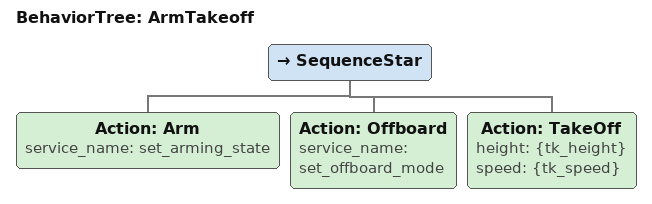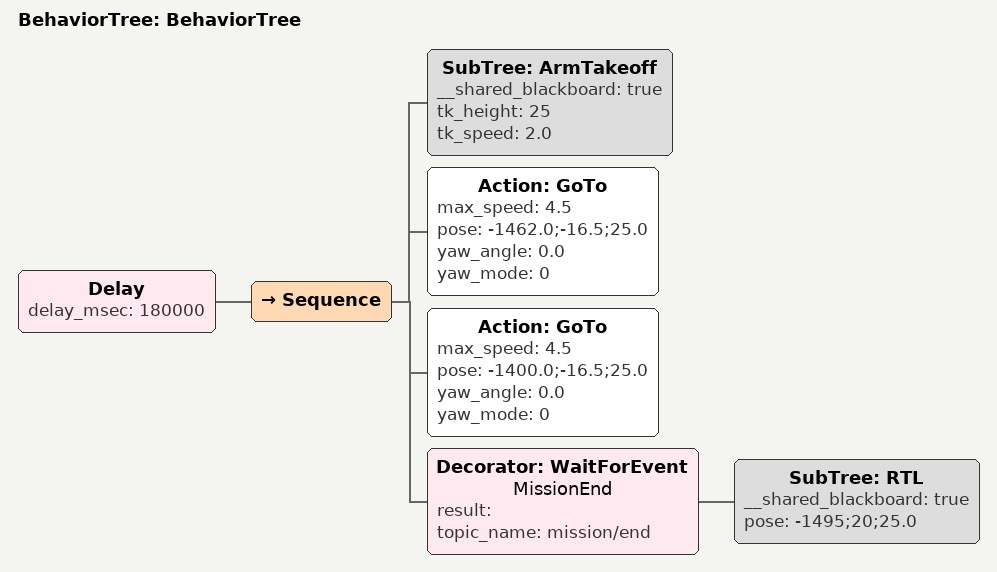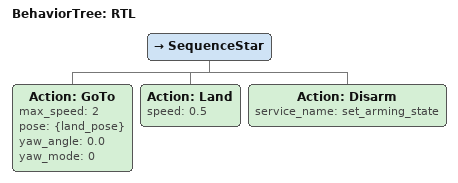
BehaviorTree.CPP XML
<?xml version="1.0"?>
<root main_tree_to_execute="BehaviorTree">
    <BehaviorTree ID="ArmTakeoff">
        <SequenceStar>
            <Action ID="Arm" service_name="set_arming_state"/>
            <Action ID="Offboard" service_name="set_offboard_mode"/>
            <Action ID="TakeOff" height="{tk_height}" speed="{tk_speed}"/>
        </SequenceStar>
    </BehaviorTree>
    <BehaviorTree ID="BehaviorTree">
        <Delay delay_msec="180000">
            <Sequence>
                <SubTree ID="ArmTakeoff" __shared_blackboard="true" tk_height="25" tk_speed="2.0"/>
                <Action ID="GoTo" max_speed="4.5" pose="-1462.0;-16.5;25.0" yaw_angle="0.0" yaw_mode="0"/>
                <Action ID="GoTo" max_speed="4.5" pose="-1400.0;-16.5;25.0" yaw_angle="0.0" yaw_mode="0"/>
                <Decorator ID="WaitForEvent" name="MissionEnd" result="" topic_name="mission/end">
                    <SubTree ID="RTL" __shared_blackboard="true" pose="-1495;20;25.0"/>
                </Decorator>
            </Sequence>
        </Delay>
    </BehaviorTree>
    <BehaviorTree ID="RTL">
        <SequenceStar>
            <Action ID="GoTo" max_speed="2" pose="{land_pose}" yaw_angle="0.0" yaw_mode="0"/>
            <Action ID="Land" speed="0.5"/>
            <Action ID="Disarm" service_name="set_arming_state"/>
        </SequenceStar>
    </BehaviorTree>
</root>
